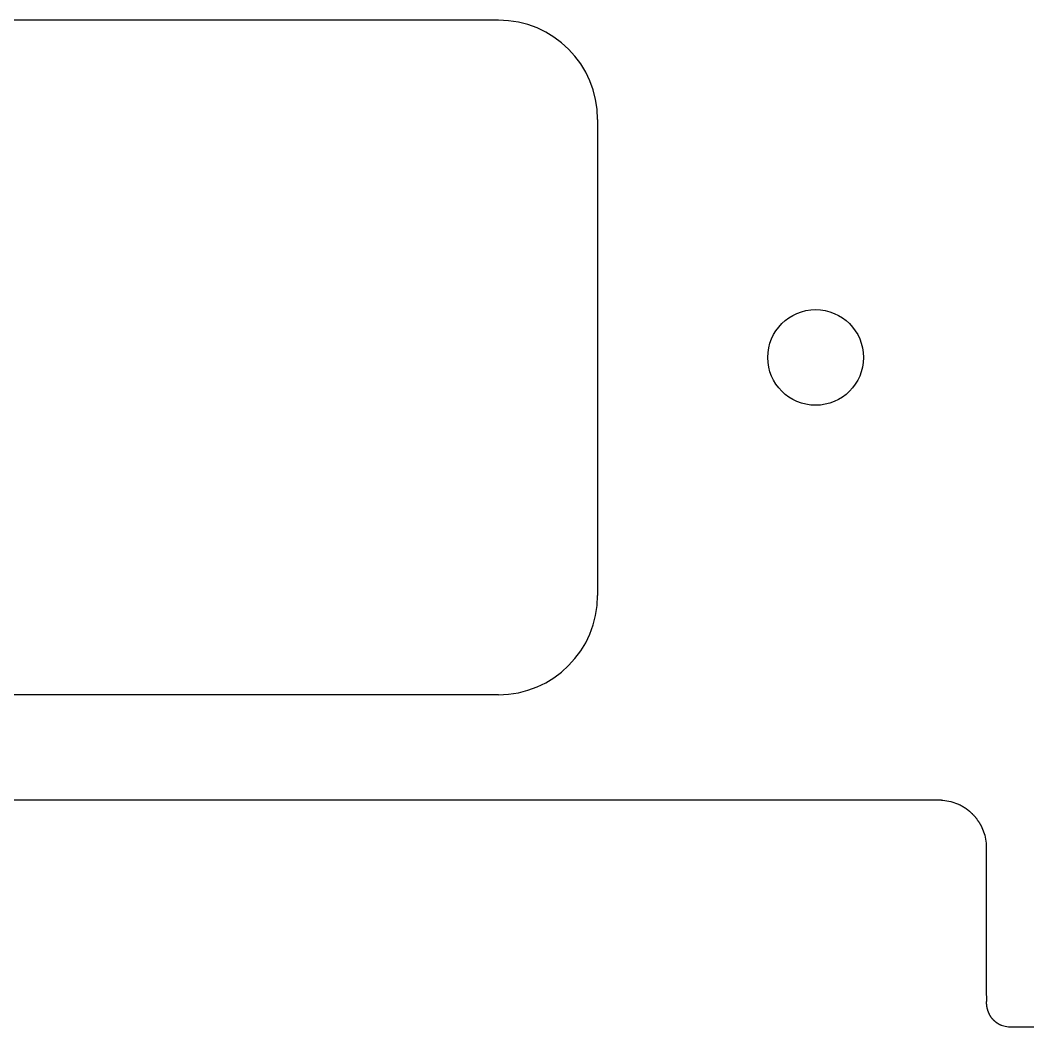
# Model space of a CAD drawing. Header units: millimetres. Extents: x -9 to 276, y -90 to 14.
# Drawn here: x 233.4 to 254.47, y -90.19 to -69.15 of the extents above; entities that cross this region are included whole.
import ezdxf

# ---------------------------------------------------------------- set-up
doc = ezdxf.new("R2010")
doc.units = ezdxf.units.MM
doc.layers.add('BLACK', color=7, linetype='CONTINUOUS')

msp = doc.modelspace()

# ---------------------------------------------------------------- linework, layer by layer
at = {"layer": 'BLACK', "linetype": 'Continuous'}
for p, q in [((243.40145, -69.15205), (232.851449, -69.15205)), ((245.47645, -71.22705), (245.47645, -81.17705)), ((243.40145, -83.25205), (232.85145, -83.25205)), ((230.579575, -85.45), (234.05388, -85.45)), ((234.05388, -85.45), (237.528186, -85.45)), ((237.528186, -85.45), (241.002492, -85.45)), ((241.002492, -85.45), (242.739645, -85.45)), ((242.739645, -85.45), (244.476797, -85.45)), ((244.476797, -85.45), (246.21395, -85.45)), ((246.21395, -85.45), (247.082527, -85.45)), ((247.082527, -85.45), (247.951103, -85.45)), ((247.951103, -85.45), (248.385391, -85.45)), ((248.385391, -85.45), (248.819679, -85.45)), ((248.819679, -85.45), (249.036824, -85.45)), ((249.036824, -85.45), (249.253968, -85.45)), ((249.253968, -85.45), (249.36254, -85.45)), ((249.36254, -85.45), (249.543578, -85.45)), ((249.543578, -85.45), (249.887623, -85.45)), ((249.887623, -85.45), (250.503597, -85.45)), ((250.503597, -85.45), (251.023412, -85.45)), ((251.023412, -85.45), (251.774568, -85.45)), ((251.774568, -85.45), (252.005909, -85.45)), ((252.005909, -85.45), (252.048719, -85.45)), ((252.048719, -85.45), (252.08552, -85.45)), ((252.08552, -85.45), (252.104444, -85.449999)), ((252.104444, -85.449999), (252.286783, -85.45)), ((252.286783, -85.45), (252.338083, -85.450008)), ((252.338083, -85.450008), (252.422089, -85.450019)), ((252.422089, -85.450019), (252.502304, -85.45)), ((252.502304, -85.45), (252.505008, -85.449999)), ((252.505008, -85.449999), (252.530047, -85.449994)), ((252.530047, -85.449994), (252.542484, -85.450009)), ((252.542484, -85.450009), (252.554857, -85.450045)), ((252.554857, -85.450045), (252.567159, -85.45011)), ((252.567159, -85.45011), (252.579381, -85.450209)), ((252.579381, -85.450209), (252.591516, -85.450351)), ((252.591516, -85.450351), (252.603558, -85.450541)), ((252.603558, -85.450541), (252.615499, -85.450788)), ((252.615499, -85.450788), (252.627331, -85.451098)), ((252.627331, -85.451098), (252.639047, -85.451477)), ((252.639047, -85.451477), (252.644859, -85.451696)), ((252.644859, -85.451696), (252.65064, -85.451934)), ((252.65064, -85.451934), (252.656388, -85.452194)), ((252.656388, -85.452194), (252.662102, -85.452475)), ((252.662102, -85.452475), (252.667782, -85.452779)), ((252.667782, -85.452779), (252.673427, -85.453107)), ((252.673427, -85.453107), (252.679035, -85.45346)), ((252.679035, -85.45346), (252.684606, -85.453838)), ((252.684606, -85.453838), (252.690139, -85.454242)), ((252.690139, -85.454242), (252.695633, -85.454673)), ((252.695633, -85.454673), (252.860257, -85.483658)), ((252.860257, -85.483658), (253.02045, -85.541279)), ((253.02045, -85.541279), (253.028421, -85.544967)), ((253.028421, -85.544967), (253.036365, -85.548731)), ((253.036365, -85.548731), (253.044282, -85.55257)), ((253.044282, -85.55257), (253.052169, -85.556485)), ((253.052169, -85.556485), (253.060028, -85.560474)), ((253.060028, -85.560474), (253.067855, -85.564537)), ((253.067855, -85.564537), (253.075652, -85.568674)), ((253.075652, -85.568674), (253.083415, -85.572884)), ((253.083415, -85.572884), (253.091145, -85.577167)), ((253.091145, -85.577167), (253.098841, -85.581522)), ((253.098841, -85.581522), (253.102675, -85.583727)), ((253.102675, -85.583727), (253.106501, -85.585949)), ((253.106501, -85.585949), (253.110317, -85.58819)), ((253.110317, -85.58819), (253.114124, -85.590448)), ((253.114124, -85.590448), (253.117922, -85.592724)), ((253.117922, -85.592724), (253.12171, -85.595017)), ((253.12171, -85.595017), (253.125489, -85.597329)), ((253.125489, -85.597329), (253.129258, -85.599657)), ((253.129258, -85.599657), (253.133017, -85.602003)), ((253.133017, -85.602003), (253.136766, -85.604367)), ((253.136766, -85.604367), (253.140505, -85.606747)), ((253.140505, -85.606747), (253.144234, -85.609145)), ((253.144234, -85.609145), (253.147953, -85.61156)), ((253.147953, -85.61156), (253.151661, -85.613993)), ((253.151661, -85.613993), (253.155359, -85.616442)), ((253.155359, -85.616442), (253.159046, -85.618908)), ((253.159046, -85.618908), (253.162722, -85.621391)), ((253.162722, -85.621391), (253.166388, -85.623891)), ((253.166388, -85.623891), (253.170042, -85.626407)), ((253.170042, -85.626407), (253.173686, -85.628941)), ((253.173686, -85.628941), (253.177318, -85.63149)), ((253.177318, -85.63149), (253.180939, -85.634057)), ((253.180939, -85.634057), (253.184548, -85.636639)), ((253.184548, -85.636639), (253.188146, -85.639239)), ((253.188146, -85.639239), (253.191732, -85.641854)), ((253.191732, -85.641854), (253.195307, -85.644486)), ((253.195307, -85.644486), (253.19887, -85.647133)), ((253.19887, -85.647133), (253.202421, -85.649797)), ((253.202421, -85.649797), (253.205959, -85.652477)), ((253.205959, -85.652477), (253.209486, -85.655173)), ((253.209486, -85.655173), (253.213, -85.657884)), ((253.213, -85.657884), (253.216502, -85.660611)), ((253.216502, -85.660611), (253.219991, -85.663354)), ((253.219991, -85.663354), (253.223468, -85.666112)), ((253.223468, -85.666112), (253.226932, -85.668886)), ((253.226932, -85.668886), (253.230384, -85.671675)), ((253.230384, -85.671675), (253.233821, -85.674479)), ((253.233821, -85.674479), (253.237247, -85.6773)), ((253.237247, -85.6773), (253.240659, -85.680134)), ((253.240659, -85.680134), (253.244059, -85.682985)), ((253.244059, -85.682985), (253.247444, -85.685849)), ((253.247444, -85.685849), (253.250818, -85.688729)), ((253.250818, -85.688729), (253.254176, -85.691624)), ((253.254176, -85.691624), (253.257522, -85.694534)), ((253.257522, -85.694534), (253.260853, -85.697457)), ((253.260853, -85.697457), (253.264172, -85.700396)), ((253.264172, -85.700396), (253.267476, -85.703349)), ((253.267476, -85.703349), (253.270767, -85.706317)), ((253.270767, -85.706317), (253.274043, -85.709298)), ((253.274043, -85.709298), (253.277306, -85.712295)), ((253.277306, -85.712295), (253.280553, -85.715305)), ((253.280553, -85.715305), (253.283788, -85.71833)), ((253.283788, -85.71833), (253.287006, -85.721367)), ((253.287006, -85.721367), (253.290212, -85.72442)), ((253.290212, -85.72442), (253.293402, -85.727485)), ((253.293402, -85.727485), (253.296578, -85.730566)), ((253.296578, -85.730566), (253.299739, -85.733658)), ((253.299739, -85.733658), (253.302886, -85.736766)), ((253.302886, -85.736766), (253.306046, -85.739915)), ((253.306046, -85.739915), (253.312264, -85.746196)), ((253.312264, -85.746196), (253.318444, -85.752552)), ((253.318444, -85.752552), (253.324585, -85.758983)), ((253.324585, -85.758983), (253.330685, -85.765487)), ((253.330685, -85.765487), (253.336743, -85.772063)), ((253.336743, -85.772063), (253.342758, -85.77871)), ((253.342758, -85.77871), (253.348729, -85.785426)), ((253.348729, -85.785426), (253.354653, -85.792212)), ((253.354653, -85.792212), (253.36053, -85.799064)), ((253.36053, -85.799064), (253.366358, -85.805982)), ((253.366358, -85.805982), (253.372136, -85.812965)), ((253.372136, -85.812965), (253.377863, -85.820011)), ((253.377863, -85.820011), (253.383536, -85.827119)), ((253.383536, -85.827119), (253.389156, -85.834287)), ((253.389156, -85.834287), (253.39472, -85.841514)), ((253.39472, -85.841514), (253.400227, -85.848797)), ((253.400227, -85.848797), (253.405675, -85.856136)), ((253.405675, -85.856136), (253.411064, -85.863529)), ((253.411064, -85.863529), (253.416392, -85.870974)), ((253.416392, -85.870974), (253.421658, -85.878469)), ((253.421658, -85.878469), (253.42686, -85.886012)), ((253.42686, -85.886012), (253.431997, -85.893602)), ((253.431997, -85.893602), (253.437067, -85.901237)), ((253.437067, -85.901237), (253.442071, -85.908915)), ((253.442071, -85.908915), (253.447006, -85.916635)), ((253.447006, -85.916635), (253.451871, -85.924393)), ((253.451871, -85.924393), (253.456664, -85.932188)), ((253.456664, -85.932188), (253.459034, -85.936099)), ((253.459034, -85.936099), (253.461386, -85.940019)), ((253.461386, -85.940019), (253.463719, -85.943946)), ((253.463719, -85.943946), (253.466034, -85.947882)), ((253.466034, -85.947882), (253.468331, -85.951826)), ((253.468331, -85.951826), (253.470608, -85.955777)), ((253.470608, -85.955777), (253.472867, -85.959735)), ((253.472867, -85.959735), (253.475106, -85.963701)), ((253.475106, -85.963701), (253.477327, -85.967673)), ((253.477327, -85.967673), (253.479528, -85.971652)), ((253.479528, -85.971652), (253.48171, -85.975637)), ((253.48171, -85.975637), (253.483872, -85.979628)), ((253.483872, -85.979628), (253.486015, -85.983624)), ((253.486015, -85.983624), (253.488138, -85.987627)), ((253.488138, -85.987627), (253.490241, -85.991634)), ((253.490241, -85.991634), (253.492324, -85.995647)), ((253.492324, -85.995647), (253.494386, -85.999663)), ((253.494386, -85.999663), (253.49643, -86.003686)), ((253.49643, -86.003686), (253.498452, -86.00771)), ((253.498452, -86.00771), (253.500454, -86.011741)), ((253.500454, -86.011741), (253.502435, -86.015773)), ((253.502435, -86.015773), (253.504396, -86.019811)), ((253.504396, -86.019811), (253.507592, -86.02649)), ((253.507592, -86.02649), (253.566856, -86.189079)), ((253.566856, -86.189079), (253.596563, -86.35125)), ((253.596563, -86.35125), (253.596993, -86.355283)), ((253.596993, -86.355283), (253.597392, -86.359218)), ((253.597392, -86.359218), (253.597751, -86.362967)), ((253.597751, -86.362967), (253.598084, -86.366645)), ((253.598084, -86.366645), (253.598387, -86.370207)), ((253.598387, -86.370207), (253.598665, -86.373722)), ((253.598665, -86.373722), (253.598919, -86.377184)), ((253.598919, -86.377184), (253.599151, -86.380619)), ((253.599151, -86.380619), (253.599556, -86.387499)), ((253.599556, -86.387499), (253.599891, -86.394531)), ((253.599891, -86.394531), (253.600164, -86.401918)), ((253.600164, -86.401918), (253.60038, -86.409923)), ((253.60038, -86.409923), (253.600545, -86.418936)), ((253.600545, -86.418936), (253.600663, -86.429621)), ((253.600663, -86.429621), (253.600739, -86.443374)), ((253.600739, -86.443374), (253.600785, -86.46281)), ((253.600785, -86.46281), (253.600845, -86.488023)), ((253.600845, -86.488023), (253.600978, -86.517737)), ((253.600978, -86.517737), (253.601054, -86.532217)), ((253.601054, -86.532217), (253.601259, -86.573528)), ((253.601259, -86.573528), (253.601347, -86.595871)), ((253.601347, -86.595871), (253.601411, -86.619201)), ((253.601411, -86.619201), (253.601453, -86.65527)), ((253.601453, -86.65527), (253.601456, -86.69034)), ((253.601456, -86.69034), (253.601456, -86.693983)), ((253.601456, -86.693983), (253.601456, -86.747955)), ((253.601456, -86.747955), (253.601456, -86.748269)), ((253.601456, -86.748269), (253.601458, -87.098942)), ((253.601458, -87.098942), (253.601457, -87.182558)), ((253.601457, -87.182558), (253.601457, -87.615933)), ((253.601457, -87.615933), (253.601457, -87.616846)), ((253.601457, -87.616846), (253.601458, -88.485422)), ((253.601458, -88.485422), (253.601458, -88.919711)), ((253.601458, -88.919711), (253.601459, -88.955359)), ((253.601459, -88.955359), (253.601458, -89.136855)), ((253.601458, -89.136855), (253.601456, -89.188474)), ((253.601456, -89.188474), (253.601459, -89.353999)), ((253.601457, -89.41415), (253.601455, -89.452289)), ((253.601455, -89.452289), (253.601468, -89.472901)), ((253.601459, -89.408285), (253.601457, -89.41415)), ((253.601459, -89.353999), (253.60146, -89.359192)), ((253.60146, -89.359192), (253.601459, -89.408285)), ((253.601468, -89.472901), (253.601499, -89.493392)), ((253.601499, -89.493392), (253.601602, -89.527341)), ((253.601602, -89.527341), (253.601737, -89.558697)), ((253.601235, -89.691954), (253.601205, -89.698043)), ((253.601205, -89.698043), (253.601215, -89.703869)), ((253.601215, -89.703869), (253.601273, -89.709478)), ((253.601296, -89.685555), (253.601235, -89.691954)), ((253.601273, -89.709478), (253.601388, -89.714918)), ((253.60148, -89.671637), (253.601296, -89.685555)), ((253.601388, -89.714918), (253.601569, -89.720236)), ((253.60162, -89.661457), (253.60148, -89.671637)), ((253.601569, -89.720236), (253.601686, -89.722863)), ((253.601792, -89.646325), (253.60162, -89.661457)), ((253.601686, -89.722863), (253.601823, -89.725478)), ((253.601737, -89.558697), (253.601829, -89.579412)), ((253.60189, -89.632066), (253.601792, -89.646325)), ((253.601823, -89.725478), (253.60198, -89.728086)), ((253.601829, -89.579412), (253.601896, -89.598538)), ((253.601922, -89.616086), (253.60189, -89.632066)), ((253.601896, -89.598538), (253.601922, -89.616086)), ((253.60198, -89.728086), (253.602159, -89.730692)), ((253.602159, -89.730692), (253.60236, -89.733304)), ((253.60236, -89.733304), (253.602585, -89.735925)), ((253.602585, -89.735925), (253.602835, -89.738564)), ((253.602835, -89.738564), (253.603111, -89.741224)), ((253.603111, -89.741224), (253.603413, -89.743913)), ((253.603413, -89.743913), (253.603743, -89.746637)), ((253.603743, -89.746637), (253.604102, -89.7494)), ((253.604102, -89.7494), (253.604491, -89.752209)), ((253.604491, -89.752209), (253.604911, -89.755069)), ((253.604911, -89.755069), (253.605363, -89.757988)), ((253.605363, -89.757988), (253.605849, -89.76097)), ((253.605849, -89.76097), (253.606368, -89.764021)), ((253.606368, -89.764021), (253.606898, -89.767013)), ((253.606898, -89.767013), (253.607461, -89.770072)), ((253.607461, -89.770072), (253.608058, -89.773211)), ((253.608058, -89.773211), (253.608689, -89.776412)), ((253.608689, -89.776412), (253.609352, -89.779678)), ((253.609352, -89.779678), (253.610048, -89.783001)), ((253.610048, -89.783001), (253.610774, -89.786373)), ((253.610774, -89.786373), (253.611533, -89.789797)), ((253.611533, -89.789797), (253.612319, -89.793253)), ((253.612319, -89.793253), (253.613138, -89.796758)), ((253.613138, -89.796758), (253.61398, -89.800279)), ((253.61398, -89.800279), (253.614854, -89.803843)), ((253.614854, -89.803843), (253.61575, -89.80741)), ((253.61575, -89.80741), (253.616676, -89.811014)), ((253.616676, -89.811014), (253.61762, -89.814609)), ((253.61762, -89.814609), (253.618594, -89.818237)), ((253.618594, -89.818237), (253.619584, -89.821844)), ((253.619584, -89.821844), (253.620602, -89.825478)), ((253.620602, -89.825478), (253.621633, -89.829083)), ((253.621633, -89.829083), (253.622691, -89.83271)), ((253.622691, -89.83271), (253.62376, -89.836299)), ((253.62376, -89.836299), (253.624855, -89.839906)), ((253.624855, -89.839906), (253.625958, -89.843468)), ((253.625958, -89.843468), (253.627086, -89.847045)), ((253.627086, -89.847045), (253.628219, -89.85057)), ((253.628219, -89.85057), (253.629378, -89.854106)), ((253.629378, -89.854106), (253.630539, -89.857585)), ((253.630539, -89.857585), (253.631724, -89.861072)), ((253.631724, -89.861072), (253.63291, -89.864499)), ((253.63291, -89.864499), (253.634119, -89.86793)), ((253.634119, -89.86793), (253.635327, -89.871297)), ((253.635327, -89.871297), (253.636558, -89.874666)), ((253.636558, -89.874666), (253.637786, -89.87797)), ((253.637786, -89.87797), (253.639035, -89.881272)), ((253.639035, -89.881272), (253.64028, -89.884506)), ((253.64028, -89.884506), (253.641546, -89.887737)), ((253.641546, -89.887737), (253.642807, -89.8909)), ((253.642807, -89.8909), (253.644087, -89.894056)), ((253.644087, -89.894056), (253.645361, -89.897144)), ((253.645361, -89.897144), (253.646654, -89.900223)), ((253.646654, -89.900223), (253.647939, -89.903233)), ((253.647939, -89.903233), (253.649243, -89.906233)), ((253.649243, -89.906233), (253.650538, -89.909164)), ((253.650538, -89.909164), (253.651851, -89.912083)), ((253.651851, -89.912083), (253.653155, -89.914934)), ((253.653155, -89.914934), (253.654475, -89.917771)), ((253.654475, -89.917771), (253.655786, -89.92054)), ((253.655786, -89.92054), (253.657112, -89.923295)), ((253.657112, -89.923295), (253.657801, -89.924707)), ((253.657801, -89.924707), (253.660451, -89.930024)), ((253.660451, -89.930024), (253.663165, -89.93529)), ((253.663165, -89.93529), (253.665943, -89.940506)), ((253.665943, -89.940506), (253.668785, -89.945674)), ((253.668785, -89.945674), (253.671693, -89.950794)), ((253.671693, -89.950794), (253.674666, -89.955868)), ((253.674666, -89.955868), (253.677705, -89.960898)), ((253.677705, -89.960898), (253.680811, -89.965884)), ((253.680811, -89.965884), (253.683985, -89.970828)), ((253.683985, -89.970828), (253.687227, -89.97573)), ((253.687227, -89.97573), (253.690538, -89.980591)), ((253.690538, -89.980591), (253.693919, -89.985414)), ((253.693919, -89.985414), (253.697371, -89.990199)), ((253.697371, -89.990199), (253.700894, -89.994947)), ((253.700894, -89.994947), (253.704491, -89.999659)), ((253.704491, -89.999659), (253.708161, -90.004336)), ((253.708161, -90.004336), (253.711906, -90.00898)), ((253.711906, -90.00898), (253.715728, -90.013591)), ((253.715728, -90.013591), (253.719627, -90.018171)), ((253.719627, -90.018171), (253.723604, -90.02272)), ((253.723604, -90.02272), (253.727663, -90.02724)), ((253.727663, -90.02724), (253.731803, -90.031731)), ((253.731803, -90.031731), (253.736026, -90.036195)), ((253.736026, -90.036195), (253.740334, -90.040633)), ((253.740334, -90.040633), (253.744729, -90.045045)), ((253.744729, -90.045045), (253.749213, -90.049434)), ((253.749213, -90.049434), (253.753787, -90.053799)), ((253.753787, -90.053799), (253.758454, -90.058143)), ((253.758454, -90.058143), (253.763216, -90.062465)), ((253.763216, -90.062465), (253.764475, -90.063591)), ((253.764475, -90.063591), (253.769359, -90.067888)), ((253.769359, -90.067888), (253.774307, -90.072136)), ((253.774307, -90.072136), (253.776805, -90.07424)), ((253.776805, -90.07424), (253.779317, -90.07633)), ((253.779317, -90.07633), (253.781844, -90.078407)), ((253.781844, -90.078407), (253.784386, -90.08047)), ((253.784386, -90.08047), (253.786941, -90.082518)), ((253.786941, -90.082518), (253.78951, -90.084551)), ((253.78951, -90.084551), (253.792092, -90.08657)), ((253.792092, -90.08657), (253.794688, -90.088573)), ((253.794688, -90.088573), (253.797296, -90.090561)), ((253.797296, -90.090561), (253.799917, -90.092533)), ((253.799917, -90.092533), (253.802548, -90.094488)), ((253.802548, -90.094488), (253.805192, -90.096428)), ((253.805192, -90.096428), (253.807846, -90.09835)), ((253.807846, -90.09835), (253.810513, -90.100257)), ((253.810513, -90.100257), (253.813188, -90.102145)), ((253.813188, -90.102145), (253.815875, -90.104016)), ((253.815875, -90.104016), (253.818569, -90.105869)), ((253.818569, -90.105869), (253.821276, -90.107706)), ((253.821276, -90.107706), (253.823988, -90.109522)), ((253.823988, -90.109522), (253.826712, -90.111322)), ((253.826712, -90.111322), (253.829441, -90.113102)), ((253.829441, -90.113102), (253.832182, -90.114865)), ((253.832182, -90.114865), (253.834926, -90.116606)), ((253.834926, -90.116606), (253.837681, -90.118331)), ((253.837681, -90.118331), (253.840439, -90.120034)), ((253.840439, -90.120034), (253.843207, -90.121719)), ((253.843207, -90.121719), (253.845978, -90.123383)), ((253.845978, -90.123383), (253.848758, -90.125029)), ((253.848758, -90.125029), (253.851539, -90.126652)), ((253.851539, -90.126652), (253.85433, -90.128258)), ((253.85433, -90.128258), (253.857121, -90.129841)), ((253.857121, -90.129841), (253.859921, -90.131405)), ((253.859921, -90.131405), (253.86272, -90.132947)), ((253.86272, -90.132947), (253.865527, -90.13447)), ((253.865527, -90.13447), (253.868333, -90.135969)), ((253.868333, -90.135969), (253.871147, -90.13745)), ((253.871147, -90.13745), (253.873958, -90.138907)), ((253.873958, -90.138907), (253.876777, -90.140345)), ((253.876777, -90.140345), (253.879593, -90.141759)), ((253.879593, -90.141759), (253.882415, -90.143154)), ((253.882415, -90.143154), (253.885234, -90.144525)), ((253.885234, -90.144525), (253.888059, -90.145876)), ((253.888059, -90.145876), (253.890879, -90.147203)), ((253.890879, -90.147203), (253.893706, -90.148511)), ((253.893706, -90.148511), (253.896526, -90.149794)), ((253.896526, -90.149794), (253.899353, -90.151058)), ((253.899353, -90.151058), (253.902173, -90.152297)), ((253.902173, -90.152297), (253.904999, -90.153516)), ((253.904999, -90.153516), (253.907817, -90.154711)), ((253.907817, -90.154711), (253.910641, -90.155885)), ((253.910641, -90.155885), (253.914416, -90.157422)), ((253.914416, -90.157422), (253.993889, -90.182025)), ((253.993889, -90.182025), (254.063954, -90.191817)), ((254.063954, -90.191817), (254.167445, -90.193691)), ((254.167445, -90.193691), (254.349925, -90.193677)), ((254.349925, -90.193677), (254.627791, -90.19243))]:
    msp.add_line(p, q, dxfattribs=at)
at = {"layer": 'BLACK'}
msp.add_circle((250.0327, -76.20205), 1, dxfattribs=at)
for centre, start, end in [((243.40145, -71.22705), 0, 90), ((243.40145, -81.17705), 270, 0)]:
    msp.add_arc(centre, 2.075, start, end, dxfattribs=at)

doc.saveas('drawing.dxf')
